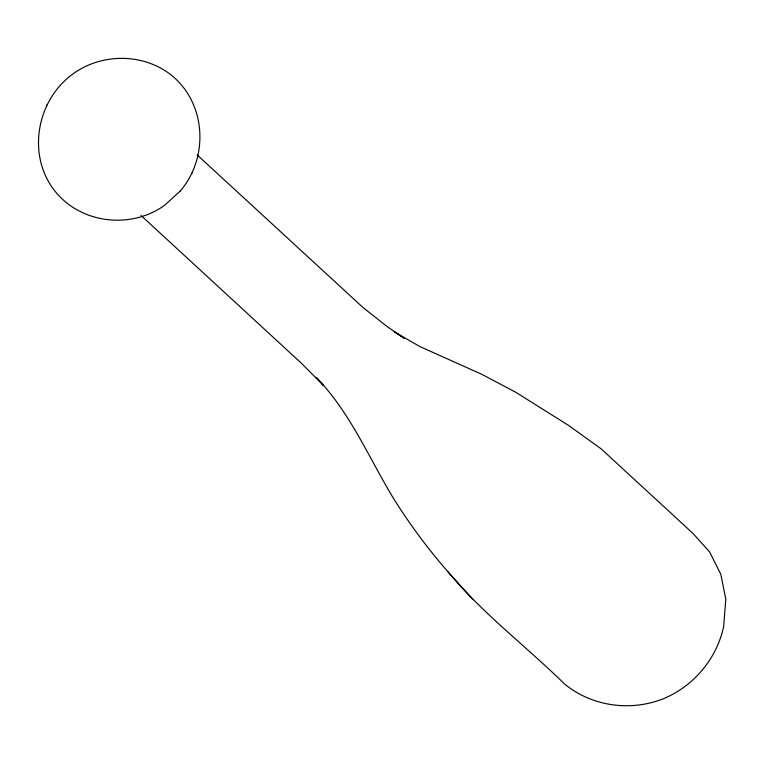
<?xml version="1.0" encoding="UTF-8"?>
<svg xmlns="http://www.w3.org/2000/svg" width="764" height="764" viewBox="0 0 764 764"><rect width="100%" height="100%" fill="white"/><g stroke="black" fill="none" stroke-linecap="round" stroke-linejoin="round"><path stroke-width="1.15" d="M180.275 191.01C208.591 157.995 206.433 104.83 172.75 76.305C145.055 53.241 103.36 52.649 74.07 73.105L73.592 73.506C38.229 98.289 27.122 150.709 51.742 186.75C76.505 223.088 129.068 230.604 164.413 205.459L180.352 190.914M46.375 105.709L46.843 104.993M191.64 173.571L192.117 172.855M197.188 154.958L362.671 307.214L386.985 326.495L404.185 338.166L394.186 331.805L419.98 346.608L481.931 374.37L515.795 392.285L568.607 425.433L601.211 448.898L692.824 533.301L709.584 551.866L720.824 574.318L725.8 599.11L723.661 626.547C716.594 659.342 692.967 687.084 661.767 699.394L660.086 699.967C628.027 711.389 591.164 705.735 564.682 684.124C525.985 646.201 482.285 613.196 447.561 571.338C427.544 548.351 409.342 523.789 393.212 497.927C368.544 457.13 349.922 412.035 316.162 377.368L323.392 385.381L301.455 363.301L141.053 215.515M447.561 571.338L473.069 599.721"/></g></svg>
